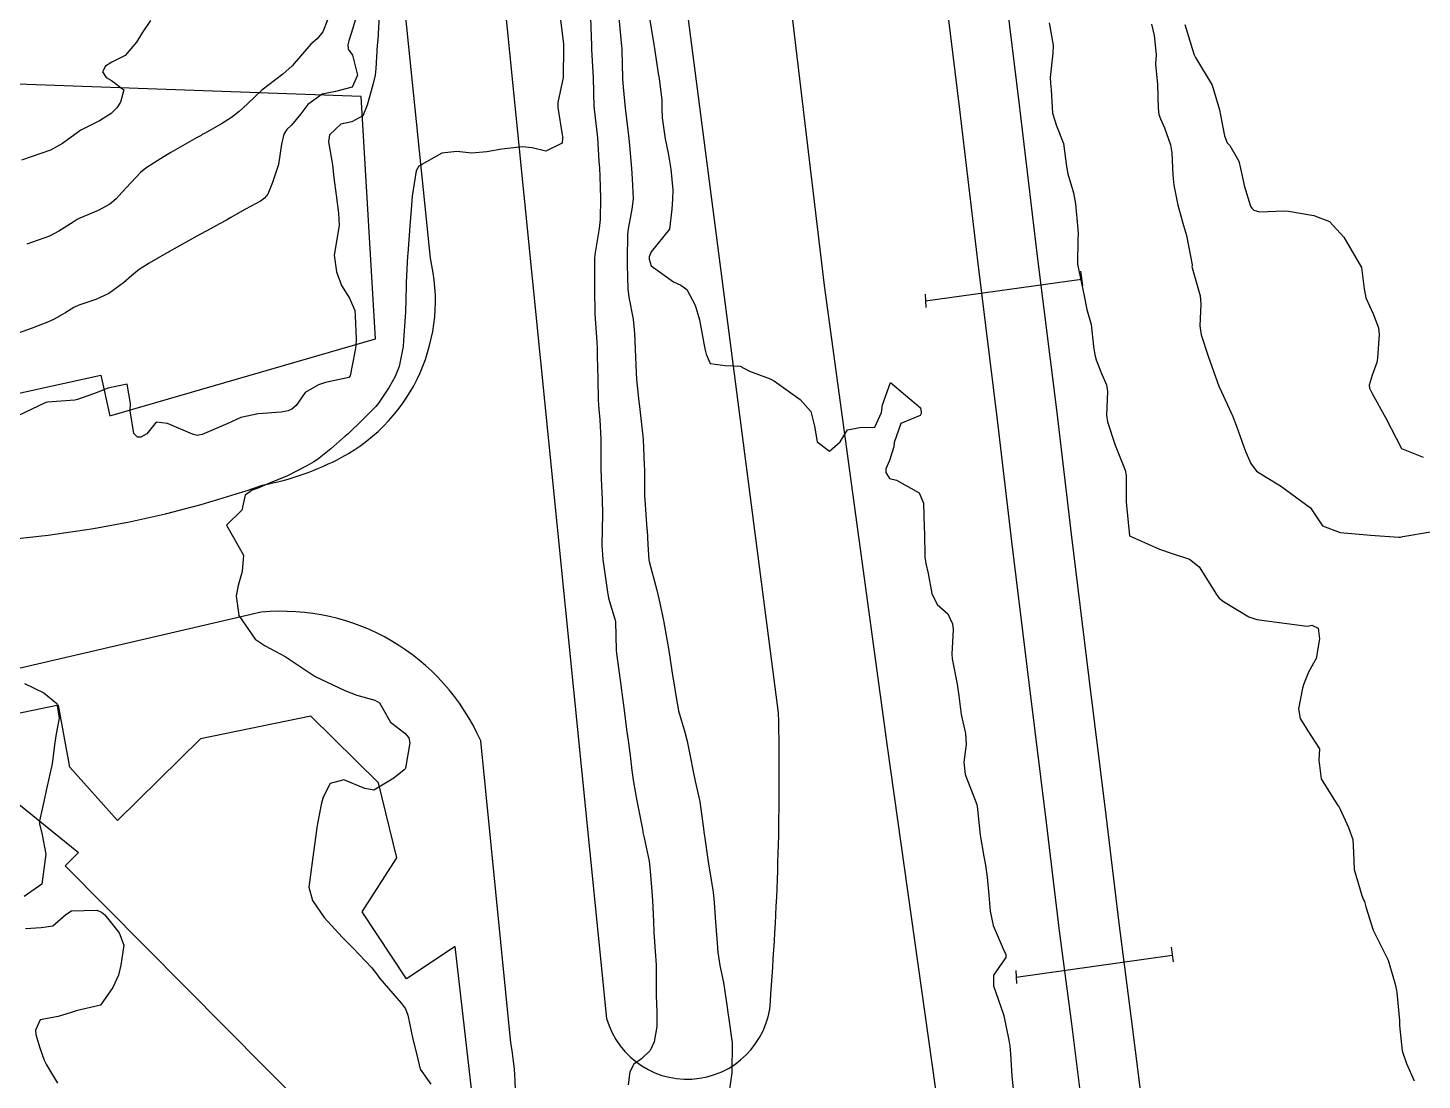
# Model space of a CAD drawing. Header units: metres. Extents: x 292545 to 299085, y 7450245 to 7463078.
# Drawn here: x 296170 to 296262.7, y 7455556.5 to 7455626.4 of the extents above; entities that cross this region are included whole.
import ezdxf

# ---------------------------------------------------------------- set-up
doc = ezdxf.new("R2010")
doc.units = ezdxf.units.M
for name, color, linetype in [('Curvas de Nivel 1m', 11, 'Continuous'), ('Curvas de Nivel 5m', 15, 'Continuous'), ('Edificações', 30, 'Continuous'), ('Linha Férrea', 20, 'Continuous'), ('Pórtico', 62, 'Continuous'), ('Vias Primárias', 230, 'Continuous')]:
    doc.layers.add(name, color=color, linetype=linetype)

msp = doc.modelspace()

# ---------------------------------------------------------------- linework, layer by layer
at = {"layer": 'Curvas de Nivel 1m', "flags": 128}
for points, elevation in [([(296193.371, 7455627.293), (296193.277, 7455625.625), (296193.236, 7455625.294), (296193.135, 7455623.747), (296193.092, 7455623.295), (296192.937, 7455622.66), (296192.558, 7455621.305), (296192.275, 7455620.587), (296191.546, 7455620.208), (296190.822, 7455620.049), (296190.056, 7455619.335), (296189.993, 7455618.871), (296190.254, 7455617.333), (296190.361, 7455616.475), (296190.503, 7455615.33), (296190.673, 7455614.13), (296190.712, 7455613.328), (296190.523, 7455612.258), (296190.378, 7455611.331), (296190.529, 7455610.226), (296190.853, 7455609.326), (296191.404, 7455608.473), (296191.738, 7455607.656), (296191.782, 7455607.314), (296191.827, 7455605.762), (296191.812, 7455605.313), (296191.753, 7455604.928), (296191.446, 7455603.318), (296191.342, 7455603.203), (296189.803, 7455602.871), (296189.337, 7455602.729), (296188.458, 7455602.222), (296187.844, 7455601.355), (296187.571, 7455601.107), (296187.319, 7455600.998), (296186.855, 7455600.904), (296185.317, 7455600.806), (296184.171, 7455600.545), (296183.31, 7455600.166), (296181.595, 7455599.436), (296181.368, 7455599.373), (296181.302, 7455599.369), (296180.957, 7455599.443), (296179.31, 7455600.151), (296178.543, 7455600.235), (296177.926, 7455599.474), (296177.527, 7455599.25), (296177.3, 7455599.254), (296177.062, 7455599.484), (296176.828, 7455600.997), (296176.838, 7455601.487), (296176.619, 7455602.774), (296175.333, 7455602.497), (296174.632, 7455602.215), (296173.325, 7455601.749), (296173.143, 7455601.714), (296171.323, 7455601.578), (296171.214, 7455601.552), (296169.313, 7455600.637)], 681), ([(296191.822, 7455627.116), (296191.62, 7455626.418), (296191.351, 7455625.569), (296191.285, 7455625.315), (296191.316, 7455625.03), (296191.596, 7455624.63), (296191.936, 7455623.306), (296191.575, 7455622.499), (296190.461, 7455622.216), (296189.57, 7455622.038), (296188.63, 7455621.349), (296188.169, 7455620.738), (296187.542, 7455619.985), (296187.221, 7455619.681), (296187.023, 7455619.368), (296186.88, 7455618.723), (296186.681, 7455617.372), (296186.285, 7455616.162), (296185.962, 7455615.383), (296185.757, 7455615.118), (296185.486, 7455614.935), (296184.486, 7455614.392), (296183.469, 7455613.81), (296183.214, 7455613.665), (296182.756, 7455613.417), (296181.92, 7455612.964), (296181.456, 7455612.705), (296179.752, 7455611.761), (296179.444, 7455611.587), (296179.362, 7455611.542), (296179.225, 7455611.462), (296178.092, 7455610.814), (296177.427, 7455610.386), (296176.927, 7455609.98), (296176.372, 7455609.496), (296175.406, 7455608.8), (296174.529, 7455608.396), (296173.4, 7455608.008), (296173.077, 7455607.854), (296172.536, 7455607.539), (296171.813, 7455607.121), (296171.387, 7455606.912), (296170.305, 7455606.489), (296169.379, 7455606.159)], 682), ([(296178.172, 7455626.927), (296177.619, 7455626.118), (296177.385, 7455625.712), (296177.244, 7455625.484), (296176.493, 7455624.597), (296175.593, 7455624.158), (296175.189, 7455623.906), (296174.984, 7455623.509), (296175.216, 7455623.142), (296175.577, 7455622.944), (296176.402, 7455622.329), (296176.188, 7455621.501), (296175.937, 7455621.125), (296175.551, 7455620.744), (296174.792, 7455620.269), (296173.535, 7455619.639), (296173.468, 7455619.597), (296173.382, 7455619.532), (296172.319, 7455618.748), (296171.521, 7455618.314), (296169.597, 7455617.662)], 684), ([(296189.945, 7455627.019), (296189.616, 7455626.187), (296189.239, 7455625.714), (296188.831, 7455625.348), (296187.589, 7455623.923), (296186.955, 7455623.369), (296185.572, 7455622.31), (296184.613, 7455621.399), (296184.068, 7455620.892), (296183.549, 7455620.485), (296182.89, 7455620.07), (296181.751, 7455619.428), (296181.615, 7455619.347), (296181.532, 7455619.3), (296181.22, 7455619.125), (296179.52, 7455618.154), (296179.09, 7455617.891), (296178.421, 7455617.471), (296177.865, 7455617.12), (296177.506, 7455616.824), (296176.267, 7455615.498), (296175.899, 7455615.091), (296175.481, 7455614.736), (296174.685, 7455614.308), (296173.467, 7455613.794), (296173.293, 7455613.705), (296173.031, 7455613.534), (296172.073, 7455612.928), (296171.454, 7455612.611), (296169.952, 7455612.077)], 683), ([(296207.412, 7455627.123), (296207.469, 7455625.258), (296207.471, 7455625.122), (296207.475, 7455624.995), (296207.583, 7455623.13), (296207.64, 7455621.205), (296207.646, 7455621.129), (296207.656, 7455621.034), (296207.87, 7455619.125), (296207.969, 7455617.575), (296208, 7455617.123), (296208.034, 7455616.593), (296208.074, 7455615.121), (296208.046, 7455613.699), (296207.982, 7455613.122), (296207.696, 7455611.377), (296207.669, 7455611.127), (296207.667, 7455610.899), (296207.684, 7455609.126), (296207.695, 7455607.424), (296207.707, 7455607.125), (296207.822, 7455605.567), (296207.845, 7455605.123), (296207.861, 7455604.627), (296207.891, 7455603.122), (296207.928, 7455601.72), (296207.967, 7455601.12), (296208.035, 7455600.396), (296208.105, 7455599.118), (296208.088, 7455597.925), (296208.085, 7455597.118), (296208.14, 7455595.995), (296208.179, 7455595.116), (296208.2, 7455594.154), (296208.187, 7455593.116), (296208.168, 7455592.072), (296208.223, 7455591.115), (296208.409, 7455589.887), (296208.512, 7455589.11), (296208.603, 7455588.544), (296209.044, 7455587.102), (296209.06, 7455587.009), (296209.107, 7455585.1), (296209.13, 7455584.875), (296209.375, 7455583.097), (296209.579, 7455581.594), (296209.644, 7455581.102), (296209.796, 7455579.825), (296209.902, 7455579.097), (296210.048, 7455578.095), (296210.159, 7455577.093), (296210.263, 7455576.329), (296210.482, 7455575.088), (296210.859, 7455573.208), (296210.876, 7455573.082), (296210.89, 7455572.989), (296210.979, 7455572.639), (296211.298, 7455571.077), (296211.346, 7455570.689), (296211.48, 7455569.075), (296211.531, 7455568.477), (296211.598, 7455567.073), (296211.614, 7455566.365), (296211.697, 7455565.072), (296211.76, 7455564.196), (296211.774, 7455563.071), (296211.77, 7455562.16), (296211.809, 7455561.07), (296211.813, 7455560.091), (296211.638, 7455559.072), (296211.381, 7455558.508), (296210.806, 7455557.938), (296210.294, 7455557.594), (296210.017, 7455557.092), (296209.907, 7455556.216)], 679), ([(296209.288, 7455627.103), (296209.474, 7455625.232), (296209.485, 7455625.101), (296209.487, 7455624.987), (296209.523, 7455623.101), (296209.527, 7455623.045), (296209.577, 7455622.495), (296209.71, 7455621.099), (296209.729, 7455620.93), (296209.947, 7455619.096), (296210.001, 7455618.622), (296210.13, 7455617.094), (296210.18, 7455616.416), (296210.232, 7455615.093), (296210.163, 7455614.407), (296209.912, 7455613.096), (296209.863, 7455612.692), (296209.837, 7455611.096), (296209.845, 7455610.687), (296209.878, 7455609.095), (296209.958, 7455608.544), (296210.241, 7455607.092), (296210.329, 7455606.141), (296210.381, 7455605.09), (296210.413, 7455604.034), (296210.464, 7455603.089), (296210.59, 7455601.828), (296210.678, 7455601.086), (296210.873, 7455599.51), (296210.915, 7455599.084), (296210.978, 7455597.381), (296210.986, 7455597.083), (296211.002, 7455595.336), (296211.011, 7455595.082), (296211.161, 7455593.143), (296211.165, 7455593.081), (296211.213, 7455592.118), (296211.286, 7455591.079), (296211.3, 7455590.98), (296211.812, 7455589.074), (296212.01, 7455588.226), (296212.247, 7455587.069), (296212.504, 7455585.702), (296212.616, 7455585.065), (296212.886, 7455583.283), (296212.918, 7455583.062), (296213.092, 7455581.955), (296213.23, 7455581.203), (296213.263, 7455581.057), (296213.674, 7455579.656), (296213.834, 7455579.048), (296214.03, 7455578.064), (296214.221, 7455577.042), (296214.371, 7455576.384), (296214.668, 7455575.035), (296214.935, 7455573.08), (296214.945, 7455573.031), (296214.948, 7455572.996), (296214.98, 7455572.764), (296215.216, 7455571.027), (296215.461, 7455569.546), (296215.548, 7455569.031), (296215.627, 7455568.335), (296215.723, 7455567.028), (296215.794, 7455565.919), (296215.86, 7455565.026), (296216.004, 7455564.143), (296216.246, 7455563.019), (296216.491, 7455561.372), (296216.53, 7455561.015), (296216.567, 7455560.741), (296216.823, 7455559.01), (296216.793, 7455557.01), (296216.504, 7455555.014)], 678), ([(296211.329, 7455627.083), (296211.607, 7455625.341), (296211.65, 7455625.079), (296211.912, 7455623.401), (296211.964, 7455623.074), (296212.143, 7455621.646), (296212.149, 7455621.071), (296212.166, 7455620.459), (296212.375, 7455619.067), (296212.569, 7455618.11), (296212.737, 7455617.062), (296212.874, 7455615.678), (296212.847, 7455615.06), (296212.811, 7455614.395), (296212.659, 7455613.062), (296211.448, 7455611.559), (296211.299, 7455611.227), (296211.295, 7455611.081), (296211.436, 7455610.64), (296212.912, 7455609.574), (296213.417, 7455609.353), (296213.808, 7455609.054), (296214.372, 7455608.015), (296214.659, 7455607.041), (296214.93, 7455605.476), (296215.028, 7455605.035), (296215.092, 7455604.765), (296215.354, 7455604.142), (296216.353, 7455604.02), (296217.352, 7455603.96), (296217.976, 7455603.628), (296219.344, 7455603.119), (296219.625, 7455602.977), (296221.331, 7455601.741), (296222.05, 7455600.953), (296222.282, 7455599.976), (296222.463, 7455598.948), (296223.287, 7455598.315), (296223.993, 7455598.929), (296224.487, 7455599.74), (296225.308, 7455599.892), (296226.3, 7455599.908), (296226.749, 7455600.896), (296226.82, 7455601.403), (296227.343, 7455602.89), (296229.326, 7455601.195), (296229.368, 7455600.914), (296229.374, 7455600.869), (296229.372, 7455600.819), (296229.32, 7455600.694), (296228.028, 7455600.167), (296227.587, 7455598.887), (296227.563, 7455598.614), (296227.281, 7455597.706), (296227.032, 7455597.136), (296227.031, 7455596.892), (296227.267, 7455596.502), (296227.75, 7455596.401), (296229.253, 7455595.541), (296229.525, 7455594.866), (296229.584, 7455593.222), (296229.59, 7455592.864), (296229.631, 7455591.288), (296229.688, 7455590.863), (296229.852, 7455590.201), (296230.097, 7455588.856), (296230.438, 7455588.123), (296231.16, 7455587.503), (296231.471, 7455586.837), (296231.511, 7455586.474), (296231.412, 7455584.837), (296231.438, 7455584.528), (296231.771, 7455582.833), (296231.873, 7455582.054), (296232.045, 7455580.83), (296232.323, 7455579.569), (296232.376, 7455578.827), (296232.206, 7455577.664), (296232.3, 7455576.827), (296233.015, 7455575.02), (296233.079, 7455574.819), (296233.089, 7455574.742), (296233.305, 7455572.817), (296233.544, 7455571.389), (296233.653, 7455570.813), (296233.758, 7455570.009), (296233.879, 7455568.811), (296233.974, 7455567.763), (296234.155, 7455566.808), (296234.896, 7455565.096), (296234.999, 7455564.903), (296235.015, 7455564.798), (296234.998, 7455564.691), (296234.889, 7455564.528), (296234.18, 7455563.5), (296234.179, 7455562.807), (296234.844, 7455560.893), (296234.87, 7455560.827), (296234.878, 7455560.799), (296235.213, 7455559.18), (296235.275, 7455558.793), (296235.321, 7455558.287), (296235.394, 7455556.791), (296235.535, 7455555.543)], 677), ([(296237.875, 7455626.766), (296238.144, 7455625.297), (296238.131, 7455624.765), (296237.955, 7455623.134), (296237.969, 7455622.766), (296238.016, 7455622.326), (296238.105, 7455620.764), (296238.377, 7455619.93), (296238.83, 7455618.757), (296239.046, 7455617.226), (296239.116, 7455616.754), (296239.494, 7455615.483), (296239.641, 7455614.748), (296239.788, 7455613.067), (296239.809, 7455612.745), (296239.796, 7455612.407), (296239.764, 7455610.745), (296240.058, 7455609.379), (296240.193, 7455608.738), (296240.391, 7455607.724), (296240.669, 7455606.731), (296240.834, 7455605.265), (296240.919, 7455604.727), (296241.014, 7455604.38), (296241.35, 7455603.476), (296241.696, 7455602.716), (296241.762, 7455602.293), (296241.687, 7455600.716), (296241.754, 7455600.277), (296242.276, 7455598.71), (296242.924, 7455597.056), (296242.998, 7455596.703), (296242.994, 7455594.955), (296243.011, 7455594.702), (296243.223, 7455592.7), (296245.214, 7455591.804), (296246.065, 7455591.52), (296247.208, 7455591.14), (296247.848, 7455590.644), (296249, 7455588.807), (296249.108, 7455588.631), (296249.172, 7455588.557), (296249.468, 7455588.329), (296251.16, 7455587.307), (296251.69, 7455587.134), (296253.157, 7455586.945), (296255.024, 7455586.691), (296255.154, 7455586.71), (296255.346, 7455586.748), (296255.754, 7455586.551), (296255.851, 7455585.844), (296255.616, 7455584.555), (296255.446, 7455584.231), (296255.114, 7455583.631), (296254.815, 7455582.853), (296254.726, 7455582.564), (296254.45, 7455581.206), (296254.57, 7455580.565), (296255.07, 7455579.728), (296255.838, 7455578.552), (296255.8, 7455577.798), (296255.957, 7455576.551), (296257.016, 7455574.834), (296257.149, 7455574.673), (296257.222, 7455574.537), (296257.774, 7455573.312), (296258.066, 7455572.524), (296258.098, 7455571.647), (296258.142, 7455570.522), (296258.651, 7455568.801), (296258.779, 7455568.512), (296258.828, 7455568.407), (296258.928, 7455568.051), (296259.421, 7455566.505), (296259.923, 7455565.48), (296260.405, 7455564.495), (296260.869, 7455562.913), (296260.964, 7455562.489), (296260.986, 7455562.365), (296261.15, 7455560.487), (296261.153, 7455560.172), (296261.349, 7455558.485), (296261.637, 7455557.649), (296262.143, 7455556.476)], 676), ([(296246.904, 7455626.657), (296247.482, 7455624.774), (296247.519, 7455624.651), (296247.601, 7455624.466), (296248.713, 7455622.639), (296249.199, 7455620.993), (296249.258, 7455620.633), (296249.539, 7455619.277), (296249.717, 7455618.81), (296249.894, 7455618.625), (296250.496, 7455617.589), (296250.705, 7455616.612), (296250.851, 7455615.965), (296251.267, 7455614.603), (296251.343, 7455614.464), (296251.48, 7455614.339), (296251.852, 7455614.224), (296253.48, 7455614.277), (296253.795, 7455614.262), (296255.477, 7455613.986), (296256.515, 7455613.586), (296257.463, 7455612.53), (296258.635, 7455610.518), (296258.823, 7455609.112), (296258.927, 7455608.515), (296259.402, 7455607.448), (296259.769, 7455606.506), (296259.81, 7455606.083), (296259.695, 7455604.507), (296259.66, 7455604.207), (296259.351, 7455603.365), (296259.151, 7455602.706), (296259.17, 7455602.512), (296259.337, 7455602.143), (296260.258, 7455600.501), (296261.293, 7455598.49), (296262.742, 7455597.922)], 674), ([(296169.8, 7455582.876), (296171.093, 7455582.264), (296171.953, 7455581.547), (296172.109, 7455580.58), (296171.901, 7455579.547), (296171.802, 7455578.798), (296171.64, 7455577.551), (296171.239, 7455575.78), (296171.193, 7455575.557), (296171.004, 7455574.635), (296170.803, 7455573.754), (296170.797, 7455573.562), (296170.982, 7455572.834), (296171.215, 7455571.556), (296170.943, 7455569.56), (296169.769, 7455568.738)], 681), ([(296169.862, 7455566.617), (296170.91, 7455566.683), (296171.683, 7455566.777), (296172.539, 7455567.536), (296172.925, 7455567.775), (296174.61, 7455567.829), (296174.925, 7455567.695), (296175.145, 7455567.508), (296176.091, 7455566.312), (296176.405, 7455565.495), (296176.201, 7455564.175), (296176.054, 7455563.498), (296175.676, 7455562.687), (296174.843, 7455561.51), (296173.223, 7455561.142), (296172.838, 7455561.009), (296172.045, 7455560.752), (296170.833, 7455560.55), (296170.538, 7455559.851), (296170.555, 7455559.563), (296170.814, 7455558.674), (296171.11, 7455557.859), (296171.252, 7455557.553), (296171.993, 7455556.333)], 681)]:
    msp.add_lwpolyline(points, dxfattribs=dict(at, elevation=elevation))
at = {"layer": 'Curvas de Nivel 5m', "flags": 128}
for points, elevation in [([(296205.4, 7455627.152), (296205.606, 7455625.362), (296205.612, 7455625.15), (296205.583, 7455623.15), (296205.242, 7455621.477), (296205.227, 7455621.153), (296205.536, 7455619.339), (296205.559, 7455619.15), (296205.555, 7455619.127), (296205.529, 7455618.78), (296204.435, 7455618.25), (296203.526, 7455618.471), (296202.888, 7455618.541), (296201.525, 7455618.392), (296200.517, 7455618.216), (296199.522, 7455618.119), (296198.522, 7455618.231), (296197.522, 7455618.116), (296196.006, 7455617.263), (296195.83, 7455616.944), (296195.564, 7455615.269), (296195.471, 7455614.084), (296195.414, 7455613.32), (296195.412, 7455613.271), (296195.263, 7455611.454), (296195.249, 7455611.272), (296195.169, 7455609.521), (296195.156, 7455609.273), (296195.112, 7455607.557), (296195.101, 7455607.273), (296194.983, 7455605.668), (296194.956, 7455605.274), (296194.693, 7455603.937), (296194.422, 7455603.279), (296194.041, 7455602.578), (296193.325, 7455601.503), (296193.15, 7455601.293), (296192.246, 7455600.368), (296191.295, 7455599.462), (296191.213, 7455599.402), (296191.11, 7455599.322), (296190.148, 7455598.473), (296189.279, 7455597.771), (296189.019, 7455597.6), (296188.562, 7455597.347), (296187.266, 7455596.688), (296186.068, 7455596.185), (296185.258, 7455595.849), (296184.932, 7455595.717), (296184.462, 7455595.398), (296184.231, 7455594.408), (296183.223, 7455593.41), (296184.343, 7455591.399), (296184.263, 7455590.329), (296184.005, 7455589.402), (296183.868, 7455588.707), (296184.037, 7455587.401), (296185.137, 7455585.826), (296185.788, 7455585.383), (296187.123, 7455584.686), (296189.103, 7455583.34), (296191.094, 7455582.426), (296191.88, 7455582.098), (296193.088, 7455581.771), (296193.398, 7455581.607), (296193.573, 7455581.293), (296194.109, 7455580.321), (296195.066, 7455579.578), (296195.326, 7455579.267), (296195.394, 7455578.931), (296195.119, 7455577.269), (296195.093, 7455577.209), (296195.032, 7455577.145), (296194.34, 7455576.595), (296193.018, 7455575.803), (296192.41, 7455575.915), (296191.025, 7455576.489), (296190.106, 7455576.245), (296189.637, 7455575.334), (296189.506, 7455574.837), (296189.224, 7455573.338), (296189.196, 7455573.131), (296188.963, 7455571.34), (296188.693, 7455569.344), (296188.93, 7455568.463), (296189.72, 7455567.332), (296190.9, 7455566.031), (296191.62, 7455565.313), (296192.88, 7455564.002), (296193.184, 7455563.604), (296193.412, 7455563.292), (296194.848, 7455561.617), (296195.113, 7455561.267), (296195.266, 7455560.838), (296195.61, 7455559.262), (296195.862, 7455558.209), (296196.098, 7455557.257), (296196.788, 7455556.273)], 680), ([(296244.677, 7455626.684), (296244.866, 7455625.932), (296244.988, 7455624.679), (296244.951, 7455624.034), (296245.088, 7455622.677), (296245.13, 7455621.106), (296245.164, 7455620.676), (296245.273, 7455620.397), (296245.544, 7455619.793), (296245.947, 7455618.666), (296246.043, 7455618.149), (296246.098, 7455616.664), (296246.172, 7455615.994), (296246.425, 7455614.661), (296246.81, 7455613.316), (296247.009, 7455612.655), (296247.389, 7455610.695), (296247.383, 7455610.651), (296247.372, 7455610.59), (296247.43, 7455610.336), (296247.917, 7455608.645), (296247.971, 7455608.081), (296247.884, 7455606.645), (296247.974, 7455606.054), (296248.449, 7455604.639), (296249.042, 7455602.937), (296249.165, 7455602.632), (296249.337, 7455602.264), (296250.098, 7455600.618), (296250.425, 7455599.734), (296250.812, 7455598.607), (296250.946, 7455598.262), (296251.282, 7455597.506), (296251.669, 7455596.996), (296252.312, 7455596.594), (296253.264, 7455596.015), (296255.243, 7455594.56), (296256.036, 7455593.353), (296257.227, 7455592.925), (296258.982, 7455592.756), (296259.225, 7455592.732), (296261.119, 7455592.596), (296261.224, 7455592.603), (296261.391, 7455592.654), (296263.228, 7455592.959)], 675)]:
    msp.add_lwpolyline(points, dxfattribs=dict(at, elevation=elevation))
at = {"layer": 'Edificações'}
for points in [[(296192.178, 7455621.892), (296153.277, 7455623.272), (296158.161, 7455599.691), (296174.863, 7455603.371), (296175.459, 7455600.662), (296193.13, 7455605.786)], [(296188.471, 7455554.66), (296180.442, 7455550.044), (296184.97, 7455541.306), (296191.095, 7455545.898), (296189.506, 7455550.722), (296199.654, 7455554.599), (296198.411, 7455565.421), (296195.189, 7455563.256), (296192.234, 7455567.723), (296194.532, 7455571.311), (296193.32, 7455576.286), (296188.819, 7455580.72), (296181.486, 7455579.209), (296175.973, 7455573.776), (296172.803, 7455577.329), (296172.054, 7455581.448), (296158.378, 7455578.6), (296158.701, 7455574.88), (296167.644, 7455576.29), (296173.392, 7455571.665), (296172.494, 7455570.762)]]:
    msp.add_lwpolyline(points, close=True, dxfattribs=at)
at = {"layer": 'Linha Férrea', "linetype": 'Continuous'}
for points in [[(296214.702, 7455759.667), (296215.838, 7455749.95), (296216.914, 7455742.116), (296218.323, 7455730.577), (296219.457, 7455721.74), (296220.774, 7455710.914), (296221.871, 7455702.316), (296223.297, 7455690.941), (296224.468, 7455680.99), (296225.656, 7455672.319), (296226.046, 7455668.05), (296227.255, 7455658.092), (296228.256, 7455650.044), (296229.442, 7455640.775), (296230.544, 7455632.214), (296231.917, 7455621.014), (296233.135, 7455610.784), (296234.43, 7455600.4), (296235.377, 7455592.317), (296236.556, 7455582.744), (296237.678, 7455573.654), (296238.547, 7455566.46), (296239.359, 7455560.271), (296241.391, 7455544.159)], [(296245.376, 7455544.628), (296243.338, 7455560.783), (296242.528, 7455566.961), (296241.66, 7455574.14), (296240.538, 7455583.234), (296239.361, 7455592.796), (296238.413, 7455600.882), (296237.118, 7455611.269), (296235.9, 7455621.496), (296234.525, 7455632.714), (296233.422, 7455641.284), (296232.236, 7455650.546), (296231.237, 7455658.582), (296230.036, 7455668.474), (296229.643, 7455672.775), (296228.448, 7455681.497), (296227.28, 7455691.425), (296225.851, 7455702.819), (296224.755, 7455711.41), (296223.438, 7455722.238), (296222.304, 7455731.075), (296220.893, 7455742.632), (296219.958, 7455749.95), (296218.895, 7455760.237)]]:
    msp.add_lwpolyline(points, dxfattribs=at)
at = {"layer": 'Pórtico'}
for points in [[(296239.962, 7455610.285), (296240.098, 7455609.318)], [(296229.675, 7455608.302), (296240.036, 7455609.756)], [(296229.655, 7455608.738), (296229.694, 7455607.867)], [(296245.984, 7455565.365), (296246.119, 7455564.397)], [(296235.696, 7455563.382), (296246.058, 7455564.835)], [(296235.677, 7455563.817), (296235.716, 7455562.946)]]:
    msp.add_lwpolyline(points, dxfattribs=at)
at = {"layer": 'Vias Primárias'}
for points in [[(296230.8, 7455552.801), (296227.142, 7455578.693), (296222.952, 7455609.322), (296218.456, 7455647.113), (296214.418, 7455680.722), (296209.77, 7455718.051), (296205.973, 7455749.95), (296199.301, 7455801.848), (296192.396, 7455859.6), (296184.775, 7455921.995), (296178.225, 7455973.074), (296171.207, 7456030.003), (296164.899, 7456077.717), (296158.108, 7456131.328), (296147.39, 7456202.074), (296138.101, 7456253.033), (296131.076, 7456300.181), (296126.276, 7456345.747, -0.455486), (296128.745, 7456349.375, 0.018439), (296147.209, 7456352.406, 0.117824), (296175.422, 7456360.422), (296216.241, 7456374.745), (296257.325, 7456386.858), (296335.168, 7456409.957)], [(296187.34, 7455773.354, -0.058124), (296187.34, 7455757.942, 0.043129), (296189.17, 7455749.95), (296191.022, 7455727.053), (296199.126, 7455653.732), (296208.48, 7455560.63, 0.879697), (296219.387, 7455562.27, 0.025355), (296219.904, 7455580.933), (296210.712, 7455651.746), (296206.502, 7455689.019), (296200.118, 7455740.471), (296198.9, 7455749.95), (296192.029, 7455804.059)]]:
    msp.add_lwpolyline(points, format="xyb", dxfattribs=at)
for points in [[(296127.405, 7455749.95, 0.235083), (296126.249, 7455738.153), (296147.25, 7455636.686), (296152.779, 7455599.834), (296154.483, 7455600.315, 0.375374), (296166.502, 7455592.324, 0.070815), (296185.61, 7455596.059, 0.074167), (296190.885, 7455597.911, 0.340999), (296196.767, 7455611.15), (296190.056, 7455676.649), (296184.1, 7455737.013), (296182.007, 7455749.95), (296179.953, 7455753.455, 0.201088), (296169.329, 7455756.931), (296134.541, 7455752.876, 0.228139)], [(296159.614, 7455518.064), (296198.766, 7455543.229, 0.191713), (296202.117, 7455559.01), (296200.11, 7455579.069, 0.323835), (296185.528, 7455587.613), (296137.391, 7455576.447, 0.366088), (296136.075, 7455563.181), (296145.224, 7455530.501), (296147.989, 7455522.526, 0.502775)]]:
    msp.add_lwpolyline(points, format="xyb", close=True, dxfattribs=at)

doc.saveas('drawing.dxf')
